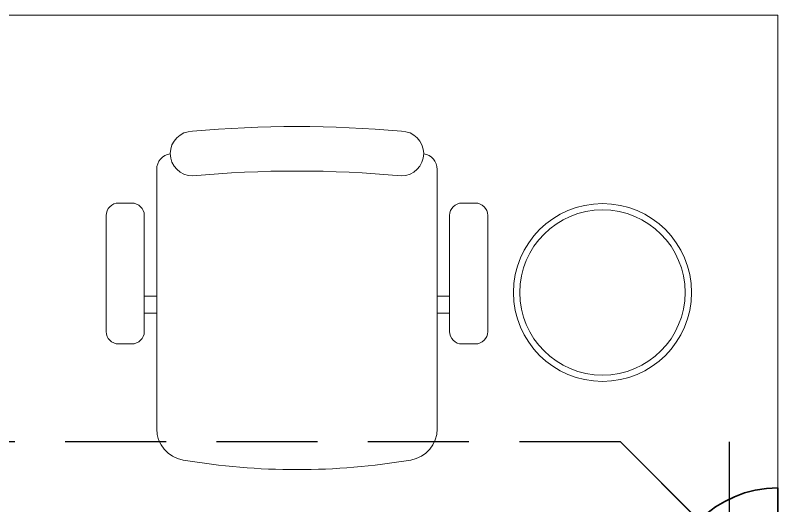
# Model space of a CAD drawing. Header units: inches. Extents: x -12418 to 57169, y -29325 to 19878.
# Drawn here: x 34750 to 35950, y -11089 to -10317 of the extents above; entities that cross this region are included whole.
import ezdxf
from ezdxf.enums import TextEntityAlignment as Align

# ---------------------------------------------------------------- set-up
doc = ezdxf.new("R2010")
doc.units = ezdxf.units.IN
doc.header["$LTSCALE"] = 25
doc.header["$MEASUREMENT"] = 0
doc.linetypes.add('DASHDOT', pattern=[25.4, 12.7, -6.35, 0, -6.35])
doc.linetypes.add('HIDDEN', pattern=[9.525, 6.35, -3.175])
doc.layers.get('0').update_dxf_attribs({"color": 8})
doc.layers.get('Defpoints').update_dxf_attribs({"color": 8})
for name, color, linetype, lineweight in [('00-Ground Floor$0$LOADING', 253, 'Continuous', 5), ('00-Ground Floor$0$NEW Wall', 166, 'Continuous', 5), ('00-Ground Floor$0$Walls', 251, 'Continuous', 5), ('E-LITE-CLNG-CNDT', 6, 'DASHDOT', 35), ('E-LITE-EXIT-NUMB', 6, 'Continuous', 25), ('E-POWR-FLOR-CNDT', 6, 'HIDDEN', 25), ('E-POWR-WALL @ 100', 4, 'Continuous', 35)]:
    doc.layers.add(name, color=color, linetype=linetype, lineweight=lineweight)
doc.styles.add('DC_Simplex', font='SIMPLEX.shx', dxfattribs={"width": 0.7})

# ---------------------------------------------------------------- blocks, each defined once
blk = doc.blocks.new('00-Ground Floor$0$WM00001-P')
at = {"layer": '00-Ground Floor$0$LOADING'}
for radius in [0.14, 0.13]:
    blk.add_circle((0, 0), radius, dxfattribs=at)
blk = doc.blocks.new('*X127')
at = {"color": 0}
for p, q in [((5, 3), (5, 3)), ((5, 3), (5, 3)), ((5, 3), (5, 3)), ((5, 3), (5, 3)), ((5, 3), (5, 3)), ((5, 3), (5, 3)), ((5, 3), (5, 3)), ((5, 3), (5, 3)), ((5, 3), (5, 3)), ((5, 3), (5, 3)), ((5, 3), (5, 3)), ((5, 3), (5, 3)), ((5, 3), (5, 3)), ((5, 3), (5, 3)), ((5, 3), (5, 3)), ((5, 3), (5, 3)), ((5, 3), (5, 3)), ((5, 3), (5, 3)), ((5, 3), (5, 3)), ((5, 3), (5, 3)), ((5, 3), (5, 3)), ((5, 3), (5, 3)), ((5, 3), (5, 3)), ((5, 3), (5, 3)), ((5, 3), (5, 3)), ((5, 3), (5, 3)), ((5, 3), (5, 3)), ((5, 3), (5, 3)), ((5, 3), (5, 3)), ((5, 3), (5, 3)), ((5, 3), (5, 3)), ((5, 3), (5, 3)), ((5, 3), (5, 3)), ((5, 3), (5, 3)), ((5, 3), (5, 3)), ((5, 3), (5, 3)), ((5, 3), (5, 3)), ((5, 3), (5, 3)), ((5, 3), (5, 3)), ((5, 3), (5, 3)), ((5, 3), (5, 3)), ((5, 3), (5, 3)), ((5, 3), (5, 3)), ((5, 3), (5, 3)), ((5, 3), (5, 3)), ((5, 3), (5, 3)), ((5, 3), (5, 3)), ((5, 3), (5, 3)), ((5, 3), (5, 3)), ((5, 3), (5, 3)), ((5, 3), (5, 3)), ((5, 3), (5, 3)), ((5, 3), (5, 3)), ((5, 3), (5, 3)), ((5, 3), (5, 3)), ((5, 3), (5, 3)), ((5, 3), (5, 3)), ((5, 3), (5, 3)), ((5, 3), (5, 3)), ((5, 3), (5, 3)), ((5, 3), (5, 3)), ((5, 3), (5, 3)), ((5, 3), (5, 3)), ((5, 3), (5, 3)), ((5, 3), (5, 3)), ((5, 3), (5, 3)), ((6, 3), (5, 3)), ((5, 3), (5, 3)), ((6, 3), (5, 3)), ((5, 3), (5, 3)), ((6, 3), (5, 3)), ((5, 3), (5, 3)), ((6, 3), (5, 3)), ((5, 3), (5, 3)), ((5, 3), (5, 3)), ((5, 3), (5, 3)), ((5, 3), (5, 3)), ((5, 3), (5, 3)), ((5, 3), (5, 3)), ((5, 3), (5, 3)), ((5, 3), (5, 3)), ((5, 3), (5, 3)), ((5, 3), (5, 3)), ((5, 3), (5, 3)), ((5, 3), (5, 3)), ((5, 3), (5, 3)), ((5, 3), (5, 3)), ((5, 3), (5, 3)), ((5, 3), (5, 3)), ((5, 3), (5, 3)), ((5, 3), (5, 3)), ((5, 3), (5, 3)), ((5, 3), (5, 3)), ((5, 3), (5, 3)), ((5, 3), (5, 3)), ((5, 3), (5, 3)), ((6, 3), (6, 3)), ((6, 3), (6, 3)), ((6, 3), (6, 3)), ((6, 3), (6, 3)), ((6, 3), (6, 3)), ((6, 3), (6, 3)), ((6, 3), (6, 3)), ((6, 3), (6, 3)), ((6, 3), (6, 3)), ((6, 3), (6, 3)), ((6, 3), (6, 3)), ((6, 3), (6, 3)), ((6, 3), (6, 3)), ((6, 3), (6, 3)), ((6, 3), (6, 3)), ((6, 3), (6, 3)), ((6, 3), (6, 3)), ((6, 3), (6, 3)), ((6, 3), (6, 3)), ((6, 3), (6, 3)), ((6, 3), (6, 3)), ((6, 3), (6, 3)), ((6, 3), (6, 3)), ((6, 3), (6, 3)), ((6, 3), (6, 3)), ((6, 3), (6, 3)), ((6, 3), (6, 3)), ((6, 3), (6, 3)), ((6, 3), (6, 3)), ((6, 3), (6, 3)), ((6, 3), (6, 3)), ((6, 3), (6, 3)), ((6, 3), (6, 3)), ((6, 3), (6, 3)), ((6, 3), (6, 3)), ((6, 3), (6, 3)), ((6, 3), (6, 3)), ((6, 3), (6, 3)), ((6, 3), (6, 3)), ((6, 3), (6, 3)), ((6, 3), (6, 3)), ((6, 3), (6, 3)), ((6, 3), (6, 3)), ((6, 3), (6, 3)), ((6, 3), (6, 3)), ((6, 3), (6, 3)), ((6, 3), (6, 3)), ((6, 3), (6, 3)), ((6, 3), (6, 3)), ((6, 3), (6, 3)), ((6, 3), (6, 3)), ((6, 3), (6, 3)), ((6, 3), (6, 3)), ((6, 3), (6, 3)), ((6, 3), (6, 3)), ((6, 3), (6, 3)), ((6, 3), (6, 3)), ((6, 3), (6, 3)), ((6, 3), (6, 3)), ((6, 3), (6, 3)), ((6, 3), (6, 3)), ((6, 3), (6, 3)), ((6, 3), (6, 3)), ((6, 3), (6, 3)), ((6, 3), (6, 3)), ((6, 3), (6, 3)), ((6, 3), (6, 3)), ((6, 3), (6, 3)), ((6, 3), (6, 3)), ((6, 3), (6, 3)), ((6, 3), (6, 3)), ((6, 3), (6, 3)), ((6, 3), (6, 3)), ((6, 3), (6, 3)), ((6, 3), (6, 3)), ((6, 3), (6, 3)), ((6, 3), (6, 3)), ((6, 3), (6, 3)), ((6, 3), (6, 3)), ((6, 3), (6, 3)), ((6, 3), (6, 3)), ((6, 3), (6, 3)), ((6, 3), (6, 3)), ((6, 3), (6, 3)), ((6, 3), (6, 3)), ((6, 3), (6, 3)), ((6, 3), (6, 3)), ((6, 3), (6, 3)), ((6, 3), (6, 3)), ((6, 3), (6, 3)), ((6, 3), (6, 3)), ((6, 3), (6, 3)), ((6, 3), (6, 3)), ((6, 3), (6, 3)), ((6, 3), (6, 3)), ((6, 3), (6, 3)), ((6, 3), (6, 3)), ((6, 3), (6, 3)), ((6, 3), (6, 3)), ((6, 3), (6, 3)), ((6, 3), (6, 3)), ((6, 3), (6, 3)), ((6, 3), (6, 3)), ((6, 3), (6, 3)), ((6, 3), (6, 3)), ((6, 3), (6, 3)), ((6, 3), (6, 3)), ((6, 3), (6, 3)), ((6, 3), (6, 3)), ((6, 3), (6, 3)), ((6, 3), (6, 3)), ((6, 3), (6, 3)), ((6, 3), (6, 3)), ((6, 3), (6, 3)), ((6, 3), (6, 3)), ((6, 3), (6, 3)), ((6, 3), (6, 3)), ((6, 3), (6, 3)), ((6, 3), (6, 3)), ((6, 3), (6, 3)), ((6, 3), (6, 3)), ((6, 3), (6, 3)), ((6, 3), (6, 3)), ((6, 3), (6, 3)), ((6, 3), (6, 3)), ((6, 3), (6, 3)), ((6, 3), (6, 3)), ((6, 3), (6, 3)), ((6, 3), (6, 3)), ((6, 3), (6, 3)), ((6, 3), (6, 3)), ((6, 3), (6, 3)), ((6, 3), (6, 3)), ((6, 3), (6, 3)), ((6, 3), (6, 3)), ((6, 3), (6, 3)), ((6, 3), (6, 3)), ((6, 3), (6, 3)), ((6, 3), (6, 3)), ((6, 3), (6, 3)), ((6, 3), (6, 3)), ((6, 3), (6, 3)), ((6, 3), (6, 3)), ((6, 3), (6, 3)), ((6, 3), (6, 3)), ((6, 3), (6, 3)), ((6, 3), (6, 3)), ((6, 3), (6, 3)), ((6, 3), (6, 3)), ((6, 3), (6, 3)), ((6, 3), (6, 3)), ((6, 3), (6, 3)), ((6, 3), (6, 3)), ((6, 3), (6, 3)), ((6, 3), (6, 3)), ((6, 3), (6, 3)), ((6, 3), (6, 3)), ((6, 3), (6, 3)), ((6, 3), (6, 3)), ((6, 3), (6, 3)), ((6, 3), (6, 3)), ((6, 3), (6, 3)), ((6, 3), (6, 3)), ((6, 3), (6, 3)), ((6, 3), (6, 3)), ((6, 3), (6, 3)), ((6, 3), (6, 3)), ((6, 3), (6, 3)), ((6, 3), (6, 3)), ((6, 3), (6, 3)), ((6, 3), (6, 3)), ((6, 3), (6, 3)), ((6, 3), (6, 3)), ((6, 3), (6, 3)), ((6, 3), (6, 3)), ((6, 3), (6, 3)), ((6, 3), (6, 3)), ((6, 3), (6, 3)), ((6, 3), (6, 3)), ((6, 3), (6, 3)), ((6, 3), (6, 3)), ((6, 3), (6, 3)), ((6, 3), (6, 3)), ((6, 3), (6, 3)), ((6, 3), (6, 3)), ((6, 3), (6, 3)), ((6, 3), (6, 3)), ((6, 3), (6, 3)), ((6, 3), (6, 3)), ((6, 3), (6, 3)), ((6, 3), (6, 3)), ((6, 3), (6, 3)), ((6, 3), (6, 3)), ((6, 3), (6, 3)), ((6, 3), (6, 3)), ((6, 3), (6, 3)), ((6, 3), (6, 3)), ((6, 3), (6, 3)), ((6, 3), (6, 3)), ((6, 3), (6, 3)), ((6, 3), (6, 3)), ((6, 3), (6, 3)), ((6, 3), (6, 3)), ((6, 3), (6, 3)), ((6, 3), (5, 3)), ((6, 3), (5, 3)), ((6, 3), (5, 3)), ((6, 3), (5, 3)), ((6, 3), (5, 3)), ((6, 3), (6, 3)), ((6, 3), (6, 3)), ((6, 3), (6, 3)), ((6, 3), (6, 3)), ((6, 3), (6, 3)), ((6, 3), (6, 3)), ((6, 3), (6, 3)), ((6, 3), (6, 3)), ((6, 3), (6, 3)), ((6, 3), (6, 3)), ((6, 3), (6, 3)), ((6, 3), (6, 3)), ((6, 3), (6, 3)), ((6, 3), (6, 3)), ((6, 3), (6, 3)), ((6, 3), (6, 3)), ((6, 3), (6, 3)), ((6, 3), (6, 3)), ((6, 3), (6, 3)), ((6, 3), (6, 3)), ((6, 3), (6, 3)), ((6, 3), (6, 3)), ((6, 3), (6, 3)), ((6, 3), (6, 3)), ((6, 3), (6, 3)), ((6, 3), (6, 3)), ((6, 3), (6, 3)), ((6, 3), (6, 3)), ((6, 3), (6, 3)), ((6, 3), (6, 3)), ((6, 3), (6, 3)), ((6, 3), (6, 3)), ((6, 3), (6, 3)), ((6, 3), (6, 3)), ((6, 3), (6, 3)), ((6, 3), (6, 3)), ((6, 3), (6, 3)), ((6, 3), (6, 3)), ((6, 3), (6, 3)), ((6, 3), (6, 3)), ((6, 3), (6, 3)), ((6, 3), (6, 3)), ((6, 3), (6, 3)), ((6, 3), (6, 3)), ((6, 3), (6, 3)), ((6, 3), (6, 3)), ((6, 3), (6, 3)), ((6, 3), (6, 3)), ((6, 3), (6, 3)), ((6, 3), (6, 3)), ((6, 3), (6, 3)), ((6, 3), (6, 3)), ((6, 3), (6, 3)), ((6, 3), (6, 3)), ((6, 3), (6, 3)), ((6, 3), (6, 3)), ((6, 3), (6, 3)), ((6, 3), (6, 3)), ((6, 3), (6, 3)), ((6, 3), (6, 3)), ((6, 3), (6, 3)), ((6, 3), (6, 3)), ((6, 3), (6, 3)), ((6, 3), (6, 3)), ((6, 3), (6, 3)), ((6, 3), (6, 3)), ((6, 3), (6, 3)), ((6, 3), (6, 3)), ((6, 3), (6, 3)), ((6, 3), (6, 3)), ((6, 3), (6, 3)), ((6, 3), (6, 3)), ((6, 3), (6, 3)), ((6, 3), (6, 3)), ((6, 3), (6, 3)), ((6, 3), (6, 3)), ((6, 3), (6, 3)), ((6, 3), (6, 3)), ((6, 3), (6, 3)), ((6, 3), (6, 3)), ((6, 3), (6, 3)), ((6, 3), (6, 3)), ((6, 3), (6, 3)), ((6, 3), (6, 3)), ((6, 3), (6, 3)), ((6, 3), (6, 3)), ((6, 3), (6, 3)), ((6, 3), (6, 3)), ((6, 3), (6, 3)), ((6, 3), (6, 3)), ((6, 3), (6, 3)), ((6, 3), (6, 3)), ((6, 3), (6, 3)), ((6, 3), (6, 3)), ((6, 3), (6, 3)), ((6, 3), (6, 3)), ((6, 3), (6, 3)), ((6, 3), (6, 3)), ((6, 3), (6, 3)), ((6, 3), (6, 3)), ((6, 3), (6, 3)), ((6, 3), (6, 3)), ((6, 3), (6, 3)), ((6, 3), (6, 3)), ((6, 3), (6, 3)), ((6, 3), (6, 3)), ((6, 3), (6, 3)), ((6, 3), (6, 3)), ((6, 3), (6, 3)), ((6, 3), (6, 3)), ((6, 3), (6, 3)), ((6, 3), (6, 3)), ((6, 3), (6, 3)), ((6, 3), (6, 3)), ((6, 3), (6, 3)), ((6, 3), (6, 3)), ((6, 3), (6, 3)), ((6, 3), (6, 3)), ((6, 3), (6, 3)), ((6, 3), (6, 3)), ((6, 3), (6, 3)), ((6, 3), (6, 3)), ((6, 3), (6, 3)), ((6, 3), (6, 3)), ((6, 3), (6, 3)), ((6, 3), (6, 3)), ((6, 3), (6, 3)), ((6, 3), (6, 3)), ((6, 3), (6, 3)), ((6, 3), (6, 3)), ((6, 3), (6, 3)), ((6, 3), (6, 3)), ((6, 3), (6, 3)), ((6, 3), (6, 3)), ((6, 3), (6, 3)), ((6, 3), (6, 3)), ((6, 3), (6, 3)), ((6, 3), (6, 3)), ((6, 3), (6, 3)), ((6, 3), (6, 3)), ((6, 3), (6, 3)), ((6, 3), (6, 3)), ((6, 3), (6, 3)), ((6, 3), (6, 3)), ((6, 3), (6, 3)), ((6, 3), (6, 3)), ((6, 3), (6, 3)), ((6, 3), (6, 3)), ((6, 3), (6, 3)), ((6, 3), (6, 3)), ((6, 3), (6, 3)), ((6, 3), (6, 3)), ((6, 3), (6, 3)), ((6, 3), (6, 3)), ((6, 3), (6, 3)), ((6, 3), (6, 3)), ((6, 3), (6, 3)), ((6, 3), (6, 3)), ((6, 3), (6, 3)), ((6, 3), (6, 3)), ((6, 3), (6, 3)), ((6, 3), (6, 3)), ((6, 3), (6, 3)), ((6, 3), (6, 3)), ((6, 3), (6, 3)), ((6, 3), (6, 3)), ((6, 3), (6, 3)), ((6, 3), (6, 3)), ((6, 3), (6, 3)), ((6, 3), (6, 3)), ((6, 3), (6, 3)), ((6, 3), (6, 3)), ((6, 3), (6, 3)), ((6, 3), (6, 3)), ((6, 3), (6, 3)), ((6, 3), (6, 3)), ((6, 3), (6, 3)), ((6, 3), (6, 3)), ((6, 3), (6, 3)), ((6, 3), (6, 3)), ((6, 3), (6, 3)), ((6, 3), (6, 3)), ((6, 3), (6, 3)), ((6, 3), (6, 3)), ((6, 3), (6, 3)), ((6, 3), (6, 3)), ((6, 3), (6, 3)), ((6, 3), (6, 3)), ((6, 3), (6, 3)), ((6, 3), (6, 3)), ((6, 3), (6, 3)), ((6, 3), (6, 3)), ((6, 3), (6, 3)), ((6, 3), (6, 3)), ((6, 3), (6, 3)), ((6, 3), (6, 3)), ((6, 3), (6, 3)), ((6, 3), (6, 3)), ((6, 3), (6, 3)), ((6, 3), (6, 3)), ((6, 3), (6, 3)), ((6, 3), (6, 3)), ((6, 3), (6, 3)), ((6, 3), (6, 3)), ((6, 3), (6, 3)), ((6, 3), (6, 3)), ((6, 3), (6, 3)), ((6, 3), (6, 3)), ((6, 3), (6, 3)), ((6, 3), (6, 3)), ((6, 3), (6, 3)), ((6, 3), (6, 3)), ((6, 3), (6, 3)), ((6, 3), (6, 3)), ((6, 3), (6, 3)), ((6, 3), (6, 3)), ((6, 3), (6, 3)), ((6, 3), (6, 3)), ((6, 3), (6, 3)), ((6, 3), (6, 3)), ((6, 3), (6, 3)), ((6, 3), (6, 3)), ((6, 3), (6, 3)), ((6, 3), (6, 3)), ((6, 3), (6, 3)), ((6, 3), (6, 3)), ((6, 3), (6, 3)), ((6, 3), (6, 3)), ((6, 3), (6, 3)), ((6, 3), (6, 3)), ((6, 3), (6, 3)), ((6, 3), (6, 3)), ((6, 3), (6, 3)), ((6, 3), (6, 3)), ((6, 3), (6, 3)), ((6, 3), (6, 3)), ((6, 3), (6, 3)), ((6, 3), (6, 3)), ((6, 3), (6, 3)), ((6, 3), (6, 3)), ((6, 3), (6, 3)), ((6, 3), (6, 3)), ((6, 3), (6, 3)), ((6, 3), (6, 3)), ((6, 3), (6, 3)), ((6, 3), (6, 3)), ((6, 3), (6, 3)), ((6, 3), (6, 3)), ((6, 3), (6, 3)), ((6, 3), (6, 3)), ((6, 3), (6, 3)), ((6, 3), (6, 3)), ((6, 3), (6, 3)), ((6, 3), (6, 3)), ((6, 3), (6, 3)), ((6, 3), (6, 3)), ((6, 3), (6, 3)), ((6, 3), (6, 3)), ((6, 3), (6, 3)), ((6, 3), (6, 3)), ((6, 3), (6, 3)), ((6, 3), (6, 3)), ((6, 3), (6, 3)), ((6, 3), (6, 3)), ((6, 3), (6, 3)), ((6, 3), (6, 3)), ((6, 3), (6, 3)), ((6, 3), (6, 3)), ((6, 3), (6, 3)), ((6, 3), (6, 3)), ((6, 3), (6, 3)), ((6, 3), (6, 3)), ((6, 3), (6, 3)), ((6, 3), (6, 3)), ((6, 3), (6, 3)), ((6, 3), (6, 3)), ((6, 3), (6, 3)), ((6, 3), (6, 3)), ((6, 3), (6, 3)), ((6, 3), (6, 3)), ((6, 3), (6, 3)), ((6, 3), (6, 3)), ((6, 3), (6, 3)), ((6, 3), (6, 3)), ((6, 3), (6, 3)), ((6, 3), (6, 3)), ((6, 3), (6, 3)), ((6, 3), (6, 3)), ((6, 3), (6, 3)), ((6, 3), (6, 3)), ((6, 3), (6, 3)), ((6, 3), (6, 3)), ((6, 3), (6, 3)), ((6, 3), (6, 3)), ((6, 3), (6, 3)), ((6, 3), (6, 3)), ((6, 3), (6, 3)), ((6, 3), (6, 3)), ((6, 3), (6, 3)), ((6, 3), (6, 3)), ((6, 3), (6, 3)), ((6, 3), (6, 3)), ((6, 3), (6, 3)), ((6, 3), (6, 3)), ((6, 3), (6, 3)), ((6, 3), (6, 3)), ((6, 3), (6, 3)), ((6, 3), (6, 3)), ((6, 3), (6, 3)), ((6, 3), (6, 3)), ((6, 3), (6, 3)), ((6, 3), (6, 3)), ((6, 3), (6, 3)), ((6, 3), (6, 3)), ((6, 3), (6, 3)), ((6, 3), (6, 3)), ((6, 3), (6, 3))]:
    blk.add_line(p, q, dxfattribs=at)
blk = doc.blocks.new('*X128')
at = {"color": 0}
for p, q in [((13, 1), (13, 1)), ((13, 1), (13, 1)), ((13, 1), (13, 1)), ((13, 1), (13, 1)), ((13, 1), (13, 1)), ((13, 1), (13, 1)), ((13, 1), (13, 1)), ((13, 1), (13, 1)), ((13, 1), (13, 1)), ((13, 1), (13, 1)), ((13, 1), (13, 1)), ((13, 1), (13, 1)), ((13, 1), (13, 1)), ((13, 1), (13, 1)), ((13, 1), (13, 1)), ((13, 1), (14, 1)), ((13, 1), (14, 1)), ((13, 1), (14, 1)), ((13, 1), (13, 1)), ((13, 1), (13, 1)), ((13, 1), (13, 1)), ((13, 1), (13, 1)), ((13, 1), (13, 1)), ((13, 1), (13, 1)), ((13, 1), (13, 1)), ((13, 1), (13, 1)), ((13, 1), (13, 1)), ((13, 1), (13, 1)), ((13, 1), (13, 1)), ((13, 1), (13, 1)), ((13, 1), (13, 1)), ((13, 1), (13, 1)), ((13, 1), (13, 1)), ((13, 1), (13, 1)), ((13, 1), (13, 1)), ((13, 1), (13, 1)), ((13, 1), (13, 1)), ((13, 1), (13, 1)), ((13, 1), (13, 1)), ((13, 1), (13, 1)), ((13, 1), (13, 1)), ((13, 1), (13, 1)), ((13, 1), (13, 1)), ((13, 1), (13, 1)), ((13, 1), (13, 1)), ((13, 1), (13, 1)), ((13, 1), (13, 1)), ((13, 1), (13, 1)), ((13, 1), (13, 1)), ((13, 1), (13, 1)), ((13, 1), (13, 1)), ((13, 1), (13, 1)), ((13, 1), (13, 1)), ((13, 1), (13, 1)), ((13, 1), (13, 1)), ((13, 1), (13, 1)), ((13, 1), (13, 1)), ((13, 1), (13, 1)), ((13, 1), (13, 1)), ((13, 1), (13, 1)), ((13, 1), (13, 1)), ((13, 1), (13, 1)), ((13, 1), (13, 1)), ((13, 1), (13, 1)), ((13, 1), (13, 1)), ((13, 1), (13, 1)), ((13, 1), (13, 1)), ((13, 1), (13, 1)), ((13, 1), (13, 1)), ((13, 1), (13, 1)), ((13, 1), (13, 1)), ((13, 1), (13, 1)), ((13, 1), (13, 1)), ((13, 1), (13, 1)), ((13, 1), (13, 1)), ((13, 1), (13, 1)), ((13, 1), (13, 1)), ((13, 1), (13, 1)), ((13, 1), (13, 1)), ((13, 1), (13, 1)), ((13, 1), (13, 1)), ((13, 1), (13, 1)), ((13, 1), (13, 1)), ((13, 1), (13, 1)), ((13, 1), (13, 1)), ((13, 1), (13, 1)), ((13, 1), (13, 1)), ((13, 1), (13, 1)), ((13, 1), (13, 1)), ((13, 1), (13, 1)), ((13, 1), (13, 1)), ((13, 1), (13, 1)), ((13, 1), (13, 1)), ((13, 1), (13, 1)), ((13, 1), (13, 1)), ((13, 1), (13, 1)), ((13, 1), (13, 1)), ((13, 1), (13, 1)), ((13, 1), (13, 1)), ((13, 1), (13, 1)), ((13, 1), (13, 1)), ((13, 1), (13, 1)), ((13, 1), (13, 1)), ((13, 1), (13, 1)), ((13, 1), (13, 1)), ((13, 1), (13, 1)), ((13, 1), (13, 1)), ((13, 1), (13, 1)), ((13, 1), (13, 1)), ((13, 1), (13, 1)), ((13, 1), (13, 1)), ((13, 1), (13, 1)), ((13, 1), (13, 1)), ((13, 1), (13, 1)), ((13, 1), (13, 1)), ((13, 1), (13, 1)), ((13, 1), (13, 1)), ((13, 1), (13, 1)), ((13, 1), (13, 1)), ((13, 1), (13, 1)), ((13, 1), (13, 1)), ((13, 1), (13, 1)), ((13, 1), (13, 1)), ((13, 1), (14, 1)), ((13, 0), (13, 0)), ((13, 0), (13, 0)), ((13, 0), (13, 0)), ((13, 0), (13, 0)), ((13, 0), (13, 0)), ((13, 0), (13, 0)), ((13, 0), (13, 0)), ((13, 0), (13, 0)), ((13, 0), (13, 0)), ((13, 0), (13, 0)), ((13, 0), (13, 0)), ((13, 0), (13, 0)), ((13, 0), (13, 0)), ((13, 0), (13, 0)), ((13, 0), (13, 0)), ((13, 0), (13, 0)), ((13, 0), (13, 0)), ((13, 0), (13, 0)), ((13, 0), (13, 0)), ((13, 0), (13, 0)), ((13, 0), (13, 0)), ((13, 0), (13, 0)), ((13, 0), (13, 0)), ((13, 0), (13, 0)), ((13, 0), (13, 0)), ((13, 0), (13, 0)), ((13, 0), (13, 0)), ((13, 0), (13, 0)), ((13, 0), (13, 0)), ((13, 0), (13, 0)), ((13, 0), (13, 0)), ((13, 0), (13, 0)), ((13, 0), (13, 0)), ((13, 0), (13, 0)), ((13, 0), (13, 0)), ((13, 0), (13, 0)), ((13, 0), (13, 0)), ((13, 0), (13, 0)), ((13, 0), (13, 0)), ((13, 0), (13, 0)), ((13, 0), (13, 0)), ((13, 0), (13, 0)), ((13, 0), (13, 0)), ((13, 0), (13, 0)), ((13, 0), (13, 0)), ((13, 0), (13, 0)), ((13, 0), (13, 0)), ((13, 0), (13, 0)), ((13, 0), (14, 0)), ((13, 0), (14, 0)), ((13, 0), (13, 0)), ((13, 0), (14, 0)), ((14, 1), (14, 1)), ((14, 1), (14, 1)), ((14, 1), (14, 1)), ((14, 1), (14, 1)), ((14, 1), (14, 1)), ((14, 1), (14, 1)), ((14, 1), (14, 1)), ((14, 1), (14, 1)), ((14, 1), (14, 1)), ((14, 1), (14, 1)), ((14, 1), (14, 1)), ((14, 1), (14, 1)), ((14, 1), (14, 1)), ((14, 1), (14, 1)), ((14, 1), (14, 1)), ((14, 1), (14, 1)), ((14, 1), (14, 1)), ((14, 1), (14, 1)), ((14, 1), (14, 1)), ((14, 1), (14, 1)), ((14, 1), (14, 1)), ((14, 1), (14, 1)), ((14, 1), (14, 1)), ((14, 1), (14, 1)), ((14, 1), (14, 1)), ((14, 1), (14, 1)), ((14, 1), (14, 1)), ((14, 1), (14, 1)), ((14, 1), (14, 1)), ((14, 1), (14, 1)), ((14, 1), (14, 1)), ((14, 1), (14, 1)), ((14, 1), (14, 1)), ((14, 1), (14, 1)), ((14, 1), (14, 1)), ((14, 1), (14, 1)), ((14, 1), (14, 1)), ((14, 1), (14, 1)), ((14, 1), (14, 1)), ((14, 1), (14, 1)), ((14, 1), (14, 1)), ((14, 1), (14, 1)), ((14, 1), (14, 1)), ((14, 1), (14, 1)), ((14, 1), (14, 1)), ((14, 1), (14, 1)), ((14, 1), (14, 1)), ((14, 1), (14, 1)), ((14, 1), (14, 1)), ((14, 1), (14, 1)), ((14, 1), (14, 1)), ((14, 1), (14, 1)), ((14, 1), (14, 1)), ((14, 1), (14, 1)), ((14, 1), (14, 1)), ((14, 1), (14, 1)), ((14, 1), (14, 1)), ((14, 1), (14, 1)), ((14, 1), (14, 1)), ((14, 1), (14, 1)), ((14, 1), (14, 1)), ((14, 1), (14, 1)), ((14, 1), (14, 1)), ((14, 1), (14, 1)), ((14, 1), (14, 1)), ((14, 1), (14, 1)), ((14, 1), (14, 1)), ((14, 1), (14, 1)), ((14, 1), (14, 1)), ((14, 1), (14, 1)), ((14, 1), (14, 1)), ((14, 1), (14, 1)), ((14, 1), (14, 1)), ((14, 1), (14, 1)), ((14, 1), (14, 1)), ((14, 1), (14, 1)), ((14, 1), (14, 1)), ((14, 1), (14, 1)), ((14, 1), (14, 1)), ((14, 1), (14, 1)), ((14, 1), (14, 1)), ((14, 1), (14, 1)), ((14, 1), (14, 1)), ((14, 1), (14, 1)), ((14, 1), (14, 1)), ((14, 1), (14, 1)), ((14, 1), (14, 1)), ((14, 1), (14, 1)), ((14, 1), (14, 1)), ((14, 1), (14, 1)), ((14, 1), (14, 1)), ((14, 1), (14, 1)), ((14, 1), (14, 1)), ((14, 1), (14, 1)), ((14, 0), (14, 0)), ((14, 0), (14, 0)), ((14, 0), (14, 0)), ((14, 0), (14, 0)), ((14, 0), (14, 0)), ((14, 0), (14, 0)), ((14, 0), (14, 0)), ((14, 0), (14, 0)), ((14, 0), (14, 0)), ((14, 0), (14, 0)), ((14, 0), (14, 0)), ((14, 0), (14, 0)), ((14, 0), (14, 0)), ((14, 0), (14, 0)), ((14, 0), (14, 0)), ((14, 0), (14, 0)), ((14, 0), (14, 0)), ((14, 0), (14, 0)), ((14, 0), (14, 0)), ((14, 0), (14, 0)), ((14, 0), (14, 0)), ((14, 0), (14, 0)), ((14, 0), (14, 0)), ((14, 0), (14, 0)), ((14, 0), (14, 0)), ((14, 0), (14, 0)), ((14, 0), (14, 0)), ((14, 0), (14, 0)), ((14, 0), (14, 0)), ((14, 0), (14, 0)), ((14, 0), (14, 0)), ((14, 0), (14, 0)), ((14, 0), (14, 0)), ((14, 0), (14, 0)), ((14, 0), (14, 0)), ((14, 0), (14, 0)), ((14, 0), (14, 0)), ((14, 0), (14, 0)), ((14, 0), (14, 0)), ((14, 0), (14, 0)), ((14, 0), (14, 0)), ((14, 0), (14, 0)), ((14, 0), (14, 0)), ((14, 0), (14, 0)), ((14, 0), (14, 0)), ((14, 0), (14, 0)), ((14, 0), (14, 0)), ((14, 0), (14, 0)), ((13, 0), (13, 0)), ((13, 0), (14, 0)), ((13, 0), (13, 0)), ((13, 0), (14, 0)), ((13, 0), (13, 0)), ((13, 0), (14, 0)), ((13, 0), (13, 0)), ((13, 0), (13, 0)), ((13, 0), (13, 0)), ((13, 0), (13, 0)), ((13, 0), (14, 0)), ((13, 0), (13, 0)), ((13, 0), (14, 0)), ((13, 0), (13, 0)), ((13, 0), (14, 0)), ((13, 0), (13, 0)), ((13, 0), (14, 0)), ((13, 0), (13, 0)), ((13, 0), (14, 0)), ((13, 0), (13, 0)), ((13, 0), (14, 0)), ((13, 0), (13, 0)), ((13, 0), (14, 0)), ((13, 0), (13, 0)), ((13, 0), (13, 0)), ((13, 0), (13, 0)), ((13, 0), (14, 0)), ((13, 0), (13, 0)), ((13, 0), (14, 0)), ((13, 0), (13, 0)), ((13, 0), (14, 0)), ((13, 0), (13, 0)), ((13, 0), (14, 0)), ((13, 0), (13, 0)), ((13, 0), (13, 0)), ((13, 0), (13, 0)), ((13, 0), (13, 0)), ((13, 0), (13, 0)), ((13, 0), (13, 0)), ((13, 0), (13, 0)), ((13, 0), (13, 0)), ((13, 0), (13, 0)), ((13, 0), (13, 0)), ((13, 0), (13, 0)), ((13, 0), (13, 0)), ((13, 0), (13, 0)), ((13, 0), (13, 0)), ((13, 0), (13, 0)), ((13, 0), (13, 0)), ((13, 0), (13, 0)), ((13, 0), (13, 0)), ((13, 0), (13, 0)), ((13, 0), (13, 0)), ((13, 0), (13, 0)), ((13, 0), (13, 0)), ((13, 0), (13, 0)), ((13, 0), (13, 0)), ((13, 0), (13, 0)), ((13, 0), (13, 0)), ((13, 0), (13, 0)), ((13, 0), (13, 0)), ((13, 0), (13, 0)), ((13, 0), (13, 0)), ((13, 0), (13, 0)), ((13, -1), (13, -1)), ((13, -1), (13, -1)), ((13, -1), (13, -1)), ((13, -1), (13, -1)), ((13, -1), (13, -1)), ((13, -1), (14, -1)), ((13, -1), (13, -1)), ((14, 0), (14, 0)), ((14, 0), (14, 0)), ((14, 0), (14, 0)), ((14, 0), (14, 0)), ((14, 0), (14, 0)), ((14, 0), (14, 0)), ((14, 0), (14, 0)), ((14, 0), (14, 0)), ((14, 0), (14, 0)), ((14, 0), (14, 0)), ((14, 0), (14, 0)), ((14, 0), (14, 0)), ((14, 0), (14, 0)), ((14, 0), (14, 0)), ((14, 0), (14, 0)), ((13, 0), (14, 0)), ((14, 0), (14, 0)), ((14, 0), (14, 0)), ((14, 0), (14, 0)), ((14, 0), (14, 0)), ((14, 0), (14, 0)), ((14, 0), (14, 0)), ((14, 0), (14, 0)), ((14, 0), (14, 0)), ((14, 0), (14, 0)), ((14, 0), (14, 0)), ((14, 0), (14, 0)), ((14, 0), (14, 0)), ((14, 0), (14, 0)), ((14, 0), (14, 0)), ((14, 0), (14, 0)), ((14, 0), (14, 0)), ((14, 0), (14, 0)), ((14, 0), (14, 0)), ((14, 0), (14, 0)), ((14, 0), (14, 0)), ((14, 0), (14, 0)), ((14, 0), (14, 0)), ((14, 0), (14, 0)), ((14, 0), (14, 0)), ((14, 0), (14, 0)), ((14, 0), (14, 0)), ((14, 0), (14, 0)), ((14, 0), (14, 0)), ((14, 0), (14, 0)), ((14, 0), (14, 0)), ((14, 0), (14, 0)), ((14, 0), (14, 0)), ((14, 0), (14, 0)), ((14, 0), (14, 0)), ((14, -1), (14, -1)), ((14, -1), (14, -1)), ((14, -1), (14, -1)), ((14, -1), (14, -1)), ((14, -1), (14, -1))]:
    blk.add_line(p, q, dxfattribs=at)
blk = doc.blocks.new('00-Ground Floor$0$GF21018-P')
at = {"color": 0}
for p, q in [((-0.2207, 0.4756), (-0.2207, 0.0675)), ((0.2205, 0.4756), (0.2205, 0.0675)), ((-0.2806, 0.3422), (-0.2598, 0.3422)), ((0.2596, 0.3422), (0.2804, 0.3422)), ((-0.3002, 0.3226), (-0.3002, 0.14)), ((-0.2402, 0.3226), (-0.2402, 0.14)), ((0.24, 0.3226), (0.24, 0.14)), ((0.3, 0.3226), (0.3, 0.14)), ((-0.2402, 0.2937), (-0.2207, 0.2937)), ((0.2205, 0.2937), (0.24, 0.2937)), ((-0.2402, 0.2671), (-0.2207, 0.2671)), ((0.2205, 0.2671), (0.24, 0.2671)), ((-0.2806, 0.1204), (-0.2598, 0.1204)), ((0.2596, 0.1204), (0.2804, 0.1204))]:
    blk.add_line(p, q, dxfattribs=at)
for points in [[(0.24, 0.2937), (0.24, 0.2937), (0.24, 0.2937), (0.24, 0.2937), (0.24, 0.2937), (0.24, 0.2937), (0.24, 0.2937), (0.24, 0.2937), (0.24, 0.2937), (0.24, 0.2937), (0.24, 0.2937), (0.24, 0.2937), (0.24, 0.2937), (0.24, 0.2937), (0.24, 0.2937), (0.24, 0.2937), (0.24, 0.2937), (0.24, 0.2937), (0.24, 0.2937), (0.24, 0.2937), (0.24, 0.2937), (0.24, 0.2937), (0.24, 0.2937), (0.24, 0.2937), (0.24, 0.2937), (0.24, 0.2937), (0.24, 0.2937), (0.24, 0.2937), (0.24, 0.2937), (0.24, 0.2937), (0.24, 0.2937), (0.24, 0.2937), (0.24, 0.2937), (0.24, 0.2937), (0.24, 0.2937), (0.24, 0.2937), (0.24, 0.2937), (0.24, 0.2937), (0.24, 0.2937), (0.24, 0.2937), (0.24, 0.2937), (0.24, 0.2937), (0.24, 0.2937), (0.24, 0.2937), (0.24, 0.2937), (0.24, 0.2937), (0.24, 0.2937), (0.24, 0.2937), (0.24, 0.2937), (0.24, 0.2937), (0.24, 0.2937), (0.24, 0.2937), (0.24, 0.2937), (0.24, 0.2937), (0.24, 0.2937), (0.24, 0.2937), (0.24, 0.2937), (0.24, 0.2937), (0.24, 0.2937), (0.24, 0.2937), (0.24, 0.2937), (0.24, 0.2937), (0.24, 0.2937), (0.24, 0.2937), (0.24, 0.2937), (0.24, 0.2937), (0.24, 0.2937), (0.24, 0.2937), (0.24, 0.2937), (0.24, 0.2937), (0.24, 0.2937), (0.24, 0.2937), (0.24, 0.2937), (0.24, 0.2937), (0.24, 0.2937), (0.24, 0.2937), (0.24, 0.2937), (0.24, 0.2937), (0.24, 0.2937), (0.24, 0.2937), (0.24, 0.2937), (0.24, 0.2937), (0.24, 0.2937), (0.24, 0.2937), (0.24, 0.2937), (0.24, 0.2937), (0.24, 0.2937), (0.24, 0.2937), (0.24, 0.2937), (0.24, 0.2937), (0.24, 0.2937), (0.24, 0.2937), (0.24, 0.2937), (0.24, 0.2937), (0.24, 0.2937), (0.24, 0.2937), (0.24, 0.2937), (0.24, 0.2937), (0.24, 0.2937), (0.24, 0.2937), (0.24, 0.2937), (0.24, 0.2937), (0.24, 0.2937), (0.24, 0.2937), (0.24, 0.2937), (0.24, 0.2937), (0.24, 0.2937), (0.24, 0.2937), (0.24, 0.2937), (0.24, 0.2937), (0.24, 0.2937), (0.24, 0.2937), (0.24, 0.2937), (0.24, 0.2937), (0.24, 0.2937), (0.24, 0.2937), (0.24, 0.2937), (0.24, 0.2937), (0.24, 0.2937), (0.24, 0.2937), (0.24, 0.2937), (0.24, 0.2937), (0.24, 0.2937), (0.24, 0.2937), (0.24, 0.2937), (0.24, 0.2937), (0.24, 0.2937), (0.24, 0.2937), (0.24, 0.2937), (0.24, 0.2937), (0.24, 0.2937), (0.24, 0.2937), (0.24, 0.2937), (0.24, 0.2937), (0.24, 0.2937), (0.24, 0.2937), (0.24, 0.2937), (0.24, 0.2937), (0.24, 0.2937), (0.24, 0.2937), (0.24, 0.2937), (0.24, 0.2937), (0.24, 0.2937), (0.24, 0.2937), (0.24, 0.2937), (0.24, 0.2937), (0.24, 0.2937), (0.24, 0.2937), (0.24, 0.2937), (0.24, 0.2937), (0.24, 0.2937), (0.24, 0.2937), (0.24, 0.2937), (0.24, 0.2937), (0.24, 0.2937), (0.24, 0.2937), (0.24, 0.2937), (0.24, 0.2937), (0.24, 0.2937), (0.24, 0.2937), (0.24, 0.2937), (0.24, 0.2937), (0.24, 0.2937), (0.24, 0.2937), (0.24, 0.2937), (0.24, 0.2937), (0.24, 0.2937), (0.24, 0.2937), (0.24, 0.2937), (0.24, 0.2937), (0.24, 0.2937), (0.24, 0.2937), (0.24, 0.2937), (0.24, 0.2937), (0.24, 0.2937), (0.24, 0.2937), (0.24, 0.2937), (0.24, 0.2937), (0.24, 0.2937), (0.24, 0.2937), (0.24, 0.2937), (0.24, 0.2937), (0.24, 0.2937), (0.24, 0.2937), (0.24, 0.2937), (0.24, 0.2937), (0.24, 0.2937), (0.24, 0.2937), (0.24, 0.2937), (0.24, 0.2937), (0.24, 0.2937), (0.24, 0.2937), (0.24, 0.2937), (0.24, 0.2937), (0.24, 0.2937), (0.24, 0.2937), (0.24, 0.2937), (0.24, 0.2937), (0.24, 0.2937), (0.24, 0.2937), (0.24, 0.2937), (0.24, 0.2937), (0.24, 0.2937), (0.24, 0.2937), (0.24, 0.2937), (0.24, 0.2937), (0.24, 0.2937), (0.24, 0.2937), (0.24, 0.2937), (0.24, 0.2937), (0.24, 0.2937), (0.24, 0.2937), (0.24, 0.2937), (0.24, 0.2937), (0.24, 0.2937), (0.24, 0.2937), (0.24, 0.2937), (0.24, 0.2937), (0.24, 0.2937), (0.24, 0.2937), (0.24, 0.2937), (0.24, 0.2937), (0.24, 0.2937), (0.24, 0.2937), (0.24, 0.2937), (0.24, 0.2937), (0.24, 0.2937), (0.24, 0.2937), (0.24, 0.2937), (0.24, 0.2937), (0.24, 0.2937), (0.24, 0.2937), (0.24, 0.2937), (0.24, 0.2937), (0.24, 0.2937), (0.24, 0.2937), (0.24, 0.2937), (0.24, 0.2937), (0.24, 0.2937), (0.24, 0.2937), (0.24, 0.2937), (0.24, 0.2937), (0.24, 0.2937), (0.24, 0.2937), (0.24, 0.2937), (0.24, 0.2937), (0.24, 0.2937), (0.24, 0.2937), (0.24, 0.2937), (0.24, 0.2937), (0.24, 0.2937), (0.24, 0.2937), (0.24, 0.2937), (0.24, 0.2937), (0.24, 0.2937), (0.24, 0.2937), (0.24, 0.2937), (0.24, 0.2937), (0.24, 0.2937), (0.24, 0.2937), (0.24, 0.2937), (0.24, 0.2937), (0.24, 0.2937), (0.24, 0.2937), (0.24, 0.2937), (0.24, 0.2937), (0.24, 0.2937), (0.24, 0.2937), (0.24, 0.2937), (0.24, 0.2937), (0.24, 0.2937), (0.24, 0.2937), (0.24, 0.2937), (0.24, 0.2937), (0.24, 0.2937), (0.24, 0.2937), (0.24, 0.2937)], [(0.24, 0.2937), (0.24, 0.2937), (0.24, 0.2937), (0.24, 0.2937), (0.24, 0.2937), (0.24, 0.2937), (0.24, 0.2937), (0.24, 0.2937), (0.24, 0.2937), (0.24, 0.2937), (0.24, 0.2937), (0.24, 0.2937), (0.24, 0.2937), (0.24, 0.2937), (0.24, 0.2937), (0.24, 0.2937), (0.24, 0.2937), (0.24, 0.2937), (0.24, 0.2937), (0.24, 0.2937), (0.24, 0.2937), (0.24, 0.2937), (0.24, 0.2937), (0.24, 0.2937), (0.24, 0.2937), (0.24, 0.2937), (0.24, 0.2937), (0.24, 0.2937), (0.24, 0.2937), (0.24, 0.2937), (0.24, 0.2937), (0.24, 0.2937), (0.24, 0.2937), (0.24, 0.2937), (0.24, 0.2937), (0.24, 0.2937), (0.24, 0.2937), (0.24, 0.2937), (0.24, 0.2937), (0.24, 0.2937), (0.24, 0.2937), (0.24, 0.2937), (0.24, 0.2937), (0.24, 0.2937), (0.24, 0.2937), (0.24, 0.2937), (0.24, 0.2937), (0.24, 0.2937), (0.24, 0.2937), (0.24, 0.2937), (0.24, 0.2937), (0.24, 0.2937), (0.24, 0.2937), (0.24, 0.2937), (0.24, 0.2937), (0.24, 0.2937), (0.24, 0.2937), (0.24, 0.2937), (0.24, 0.2937), (0.24, 0.2937), (0.24, 0.2937), (0.24, 0.2937), (0.24, 0.2937), (0.24, 0.2937), (0.24, 0.2937), (0.24, 0.2937), (0.24, 0.2937), (0.24, 0.2937), (0.24, 0.2937), (0.24, 0.2937), (0.24, 0.2937), (0.24, 0.2937), (0.24, 0.2937), (0.24, 0.2937), (0.24, 0.2937), (0.24, 0.2937), (0.24, 0.2937), (0.24, 0.2937), (0.24, 0.2937), (0.24, 0.2937), (0.24, 0.2937), (0.24, 0.2937), (0.24, 0.2937), (0.24, 0.2937), (0.24, 0.2937), (0.24, 0.2937), (0.24, 0.2937), (0.24, 0.2937), (0.24, 0.2937), (0.24, 0.2937), (0.24, 0.2937), (0.24, 0.2937), (0.24, 0.2937), (0.24, 0.2937), (0.24, 0.2937), (0.24, 0.2937), (0.24, 0.2937), (0.24, 0.2937), (0.24, 0.2937), (0.24, 0.2937), (0.24, 0.2937), (0.24, 0.2937), (0.24, 0.2937), (0.24, 0.2937), (0.24, 0.2937), (0.24, 0.2937), (0.24, 0.2937), (0.24, 0.2937), (0.24, 0.2937), (0.24, 0.2937), (0.24, 0.2937), (0.24, 0.2937), (0.24, 0.2937), (0.24, 0.2937), (0.24, 0.2937), (0.24, 0.2937), (0.24, 0.2937), (0.24, 0.2937), (0.24, 0.2937), (0.24, 0.2937), (0.24, 0.2937), (0.24, 0.2937), (0.24, 0.2937), (0.24, 0.2937), (0.24, 0.2937), (0.24, 0.2937), (0.24, 0.2937), (0.24, 0.2937), (0.24, 0.2937), (0.24, 0.2937), (0.24, 0.2937), (0.24, 0.2937), (0.24, 0.2937), (0.24, 0.2937), (0.24, 0.2937), (0.24, 0.2937), (0.24, 0.2937), (0.24, 0.2937), (0.24, 0.2937), (0.24, 0.2937), (0.24, 0.2937), (0.24, 0.2937), (0.24, 0.2937), (0.24, 0.2937), (0.24, 0.2937), (0.24, 0.2937), (0.24, 0.2937), (0.24, 0.2937), (0.24, 0.2937), (0.24, 0.2937), (0.24, 0.2937), (0.24, 0.2937), (0.24, 0.2937), (0.24, 0.2937), (0.24, 0.2937), (0.24, 0.2937), (0.24, 0.2937), (0.24, 0.2937), (0.24, 0.2937), (0.24, 0.2937), (0.24, 0.2937), (0.24, 0.2937), (0.24, 0.2937), (0.24, 0.2937), (0.24, 0.2937), (0.24, 0.2937), (0.24, 0.2937), (0.24, 0.2937), (0.24, 0.2937), (0.24, 0.2937), (0.24, 0.2937), (0.24, 0.2937), (0.24, 0.2937), (0.24, 0.2937), (0.24, 0.2937), (0.24, 0.2937), (0.24, 0.2937), (0.24, 0.2937), (0.24, 0.2937), (0.24, 0.2937), (0.24, 0.2937), (0.24, 0.2937), (0.24, 0.2937), (0.24, 0.2937), (0.24, 0.2937), (0.24, 0.2937), (0.24, 0.2937), (0.24, 0.2937), (0.24, 0.2937), (0.24, 0.2937), (0.24, 0.2937), (0.24, 0.2937), (0.24, 0.2937), (0.24, 0.2937), (0.24, 0.2937), (0.24, 0.2937), (0.24, 0.2937), (0.24, 0.2937), (0.24, 0.2937), (0.24, 0.2937), (0.24, 0.2937), (0.24, 0.2937), (0.24, 0.2937), (0.24, 0.2937), (0.24, 0.2937), (0.24, 0.2937), (0.24, 0.2937), (0.24, 0.2937), (0.24, 0.2937), (0.24, 0.2937), (0.24, 0.2937), (0.24, 0.2937), (0.24, 0.2937), (0.24, 0.2937), (0.24, 0.2937), (0.24, 0.2937), (0.24, 0.2937), (0.24, 0.2937), (0.24, 0.2937)], [(0.24, 0.2937), (0.24, 0.2937), (0.24, 0.2937), (0.24, 0.2937), (0.24, 0.2937), (0.24, 0.2937), (0.24, 0.2937), (0.24, 0.2937), (0.24, 0.2937), (0.24, 0.2937), (0.24, 0.2937), (0.24, 0.2937), (0.24, 0.2937), (0.24, 0.2937), (0.24, 0.2937), (0.24, 0.2937), (0.24, 0.2937), (0.24, 0.2937), (0.24, 0.2937), (0.24, 0.2937), (0.24, 0.2937), (0.24, 0.2937), (0.24, 0.2937), (0.24, 0.2937), (0.24, 0.2937), (0.24, 0.2937), (0.24, 0.2937), (0.24, 0.2937), (0.24, 0.2937), (0.24, 0.2937), (0.24, 0.2937), (0.24, 0.2937), (0.24, 0.2937), (0.24, 0.2937), (0.24, 0.2937), (0.24, 0.2937), (0.24, 0.2937), (0.24, 0.2937), (0.24, 0.2937), (0.24, 0.2937), (0.24, 0.2937), (0.24, 0.2937), (0.24, 0.2937), (0.24, 0.2937), (0.24, 0.2937), (0.24, 0.2937), (0.24, 0.2937), (0.24, 0.2937), (0.24, 0.2937), (0.24, 0.2937), (0.24, 0.2937), (0.24, 0.2937), (0.24, 0.2937), (0.24, 0.2937), (0.24, 0.2937), (0.24, 0.2937), (0.24, 0.2937), (0.24, 0.2937), (0.24, 0.2937), (0.24, 0.2937), (0.24, 0.2937), (0.24, 0.2937), (0.24, 0.2937), (0.24, 0.2937), (0.24, 0.2937), (0.24, 0.2937), (0.24, 0.2937), (0.24, 0.2937), (0.24, 0.2937), (0.24, 0.2937), (0.24, 0.2937), (0.24, 0.2937), (0.24, 0.2937), (0.24, 0.2937), (0.24, 0.2937), (0.24, 0.2937), (0.24, 0.2937), (0.24, 0.2937), (0.24, 0.2937), (0.24, 0.2937), (0.24, 0.2937), (0.24, 0.2937), (0.24, 0.2937), (0.24, 0.2937), (0.24, 0.2937), (0.24, 0.2937), (0.24, 0.2937), (0.24, 0.2937), (0.24, 0.2937), (0.24, 0.2937), (0.24, 0.2937), (0.24, 0.2937), (0.24, 0.2937), (0.24, 0.2937), (0.24, 0.2937), (0.24, 0.2937), (0.24, 0.2937), (0.24, 0.2937), (0.24, 0.2937), (0.24, 0.2937), (0.24, 0.2937), (0.24, 0.2937), (0.24, 0.2937), (0.24, 0.2937), (0.24, 0.2937), (0.24, 0.2937), (0.24, 0.2937), (0.24, 0.2937), (0.24, 0.2937), (0.24, 0.2937), (0.24, 0.2937), (0.24, 0.2937), (0.24, 0.2937), (0.24, 0.2937), (0.24, 0.2937), (0.24, 0.2937), (0.24, 0.2937), (0.24, 0.2937), (0.24, 0.2937), (0.24, 0.2937), (0.24, 0.2937), (0.24, 0.2937), (0.24, 0.2937), (0.24, 0.2937), (0.24, 0.2937), (0.24, 0.2937), (0.24, 0.2937), (0.24, 0.2937), (0.24, 0.2937), (0.24, 0.2937), (0.24, 0.2937), (0.24, 0.2937), (0.24, 0.2937), (0.24, 0.2937), (0.24, 0.2937), (0.24, 0.2937), (0.24, 0.2937), (0.24, 0.2937), (0.24, 0.2937), (0.24, 0.2937), (0.24, 0.2937), (0.24, 0.2937), (0.24, 0.2937), (0.24, 0.2937), (0.24, 0.2937), (0.24, 0.2937), (0.24, 0.2937), (0.24, 0.2937), (0.24, 0.2937), (0.24, 0.2937), (0.24, 0.2937), (0.24, 0.2937), (0.24, 0.2937), (0.24, 0.2937), (0.24, 0.2937), (0.24, 0.2937), (0.24, 0.2937), (0.24, 0.2937), (0.24, 0.2937), (0.24, 0.2937), (0.24, 0.2937), (0.24, 0.2937), (0.24, 0.2937), (0.24, 0.2937), (0.24, 0.2937), (0.24, 0.2937), (0.24, 0.2937), (0.24, 0.2937), (0.24, 0.2937), (0.24, 0.2937), (0.24, 0.2937), (0.24, 0.2937), (0.24, 0.2937), (0.24, 0.2937), (0.24, 0.2937), (0.24, 0.2937), (0.24, 0.2937), (0.24, 0.2937), (0.24, 0.2937), (0.24, 0.2937), (0.24, 0.2937), (0.24, 0.2937), (0.24, 0.2937), (0.24, 0.2937), (0.24, 0.2937), (0.24, 0.2937), (0.24, 0.2937), (0.24, 0.2937), (0.24, 0.2937), (0.24, 0.2937), (0.24, 0.2937), (0.24, 0.2937), (0.24, 0.2937), (0.24, 0.2937), (0.24, 0.2937), (0.24, 0.2937), (0.24, 0.2937), (0.24, 0.2937), (0.24, 0.2937), (0.24, 0.2937), (0.24, 0.2937), (0.24, 0.2937), (0.24, 0.2937), (0.24, 0.2937), (0.24, 0.2937), (0.24, 0.2937), (0.24, 0.2937), (0.24, 0.2937), (0.24, 0.2937), (0.24, 0.2937), (0.24, 0.2937), (0.24, 0.2937), (0.24, 0.2937), (0.24, 0.2937)]]:
    blk.add_lwpolyline(points, close=True, dxfattribs=at)
for centre, radius, start, end in [((-0.0001, -0.5295), 1.0695, 80.3671, 99.6329), ((-0.1707, 0.4756), 0.05, 99.6329, 180), ((0.1705, 0.4756), 0.05, 0, 80.3671), ((-0.2806, 0.3226), 0.0196, 90, 180), ((-0.2598, 0.3226), 0.0196, 360, 90), ((0.2596, 0.3226), 0.0196, 90, 180), ((0.2804, 0.3226), 0.0196, 0, 90), ((-0.2806, 0.14), 0.0196, 180, 270), ((-0.2598, 0.14), 0.0196, 270, 360), ((0.2596, 0.14), 0.0196, 180, 270), ((0.2804, 0.14), 0.0196, 270, 0), ((-0.1643, 0.0425), 0.0351, 90, 270), ((0, 1.8467), 1.7767, 264.6946, 275.3053), ((0.1641, 0.0425), 0.0351, 270, 90), ((-0.1957, 0.0675), 0.025, 180, 261.4721), ((0.1955, 0.0675), 0.025, 278.5279, 360), ((0, 1.8314), 1.8314, 264.8532, 275.147)]:
    blk.add_arc(centre, radius, start, end, dxfattribs=at)
at = {"layer": '00-Ground Floor$0$NEW Wall', "color": 0, "linetype": 'Continuous'}
for points in [[(0.24, 0.2937), (0.24, 0.2937), (0.24, 0.2937), (0.24, 0.2937), (0.24, 0.2937), (0.24, 0.2937), (0.24, 0.2937), (0.24, 0.2937)], [(0.24, 0.2937), (0.24, 0.2937), (0.24, 0.2937), (0.24, 0.2937), (0.24, 0.2937), (0.24, 0.2937), (0.24, 0.2937)], [(0.24, 0.2937), (0.24, 0.2937), (0.24, 0.2937), (0.24, 0.2937), (0.24, 0.2937), (0.24, 0.2937), (0.24, 0.2937), (0.24, 0.2937), (0.24, 0.2937)], [(0.24, 0.2937), (0.24, 0.2937), (0.24, 0.2937), (0.24, 0.2937), (0.24, 0.2937), (0.24, 0.2937), (0.24, 0.2937), (0.24, 0.2937), (0.24, 0.2937), (0.24, 0.2937)], [(0.24, 0.2937), (0.24, 0.2937), (0.24, 0.2937), (0.24, 0.2937), (0.24, 0.2937), (0.24, 0.2937), (0.24, 0.2937), (0.24, 0.2937), (0.24, 0.2937), (0.24, 0.2937), (0.24, 0.2937), (0.24, 0.2937), (0.24, 0.2937), (0.24, 0.2937), (0.24, 0.2937)], [(0.24, 0.2937), (0.24, 0.2937), (0.24, 0.2937), (0.24, 0.2937), (0.24, 0.2937), (0.24, 0.2937), (0.24, 0.2937), (0.24, 0.2937), (0.24, 0.2937), (0.24, 0.2937)], [(0.24, 0.2937), (0.24, 0.2937), (0.24, 0.2937), (0.24, 0.2937), (0.24, 0.2937), (0.24, 0.2937), (0.24, 0.2937), (0.24, 0.2937), (0.24, 0.2937), (0.24, 0.2937)], [(0.24, 0.2937), (0.24, 0.2937), (0.24, 0.2937), (0.24, 0.2937), (0.24, 0.2937), (0.24, 0.2937), (0.24, 0.2937), (0.24, 0.2937), (0.24, 0.2937), (0.24, 0.2937)], [(0.24, 0.2937), (0.24, 0.2937), (0.24, 0.2937), (0.24, 0.2937), (0.24, 0.2937), (0.24, 0.2937), (0.24, 0.2937), (0.24, 0.2937), (0.24, 0.2937), (0.24, 0.2937), (0.24, 0.2937), (0.24, 0.2937), (0.24, 0.2937), (0.24, 0.2937), (0.24, 0.2937), (0.24, 0.2937), (0.24, 0.2937), (0.24, 0.2937)], [(0.24, 0.2937), (0.24, 0.2937), (0.24, 0.2937), (0.24, 0.2937), (0.24, 0.2937), (0.24, 0.2937), (0.24, 0.2937), (0.24, 0.2937), (0.24, 0.2937), (0.24, 0.2937), (0.24, 0.2937), (0.24, 0.2937)], [(0.24, 0.2937), (0.24, 0.2937), (0.24, 0.2937), (0.24, 0.2937), (0.24, 0.2937), (0.24, 0.2937), (0.24, 0.2937)], [(0.24, 0.2937), (0.24, 0.2937), (0.24, 0.2937), (0.24, 0.2937), (0.24, 0.2937), (0.24, 0.2937), (0.24, 0.2937), (0.24, 0.2937), (0.24, 0.2937), (0.24, 0.2937), (0.24, 0.2937), (0.24, 0.2937), (0.24, 0.2937), (0.24, 0.2937), (0.24, 0.2937), (0.24, 0.2937), (0.24, 0.2937), (0.24, 0.2937), (0.24, 0.2937), (0.24, 0.2937), (0.24, 0.2937), (0.24, 0.2937), (0.24, 0.2937), (0.24, 0.2937), (0.24, 0.2937), (0.24, 0.2937), (0.24, 0.2937), (0.24, 0.2937), (0.24, 0.2937), (0.24, 0.2937), (0.24, 0.2937), (0.24, 0.2937), (0.24, 0.2937), (0.24, 0.2937), (0.24, 0.2937), (0.24, 0.2937), (0.24, 0.2937), (0.24, 0.2937), (0.24, 0.2937), (0.24, 0.2937), (0.24, 0.2937), (0.24, 0.2937), (0.24, 0.2937), (0.24, 0.2937), (0.24, 0.2937), (0.24, 0.2937), (0.24, 0.2937), (0.24, 0.2937), (0.24, 0.2937), (0.24, 0.2937), (0.24, 0.2937), (0.24, 0.2937), (0.24, 0.2937), (0.24, 0.2937), (0.24, 0.2937), (0.24, 0.2937), (0.24, 0.2937), (0.24, 0.2937), (0.24, 0.2937), (0.24, 0.2937), (0.24, 0.2937), (0.24, 0.2937), (0.24, 0.2937), (0.24, 0.2937), (0.24, 0.2937), (0.24, 0.2937), (0.24, 0.2937), (0.24, 0.2937), (0.24, 0.2937), (0.24, 0.2937), (0.24, 0.2937), (0.24, 0.2937), (0.24, 0.2937), (0.24, 0.2937), (0.24, 0.2937), (0.24, 0.2937), (0.24, 0.2937), (0.24, 0.2937), (0.24, 0.2937), (0.24, 0.2937), (0.24, 0.2937), (0.24, 0.2937), (0.24, 0.2937), (0.24, 0.2937), (0.24, 0.2937), (0.24, 0.2937), (0.24, 0.2937), (0.24, 0.2937), (0.24, 0.2937), (0.24, 0.2937), (0.24, 0.2937), (0.24, 0.2937), (0.24, 0.2937), (0.24, 0.2937), (0.24, 0.2937), (0.24, 0.2937), (0.24, 0.2937), (0.24, 0.2937), (0.24, 0.2937), (0.24, 0.2937), (0.24, 0.2937), (0.24, 0.2937), (0.24, 0.2937), (0.24, 0.2937), (0.24, 0.2937), (0.24, 0.2937), (0.24, 0.2937), (0.24, 0.2937), (0.24, 0.2937), (0.24, 0.2937), (0.24, 0.2937)], [(0.24, 0.2937), (0.24, 0.2937), (0.24, 0.2937), (0.24, 0.2937), (0.24, 0.2937), (0.24, 0.2937), (0.24, 0.2937), (0.24, 0.2937), (0.24, 0.2937), (0.24, 0.2937), (0.24, 0.2937), (0.24, 0.2937), (0.24, 0.2937), (0.24, 0.2937), (0.24, 0.2937), (0.24, 0.2937), (0.24, 0.2937)], [(0.24, 0.2937), (0.24, 0.2937), (0.24, 0.2937), (0.24, 0.2937), (0.24, 0.2937), (0.24, 0.2937), (0.24, 0.2937), (0.24, 0.2937), (0.24, 0.2937), (0.24, 0.2937), (0.24, 0.2937), (0.24, 0.2937), (0.24, 0.2937), (0.24, 0.2937), (0.24, 0.2937), (0.24, 0.2937), (0.24, 0.2937), (0.24, 0.2937), (0.24, 0.2937), (0.24, 0.2937), (0.24, 0.2937), (0.24, 0.2937), (0.24, 0.2937), (0.24, 0.2937), (0.24, 0.2937), (0.24, 0.2937), (0.24, 0.2937), (0.24, 0.2937), (0.24, 0.2937), (0.24, 0.2937), (0.24, 0.2937), (0.24, 0.2937), (0.24, 0.2937), (0.24, 0.2937), (0.24, 0.2937), (0.24, 0.2937), (0.24, 0.2937), (0.24, 0.2937), (0.24, 0.2937), (0.24, 0.2937), (0.24, 0.2937), (0.24, 0.2937), (0.24, 0.2937), (0.24, 0.2937), (0.24, 0.2937), (0.24, 0.2937), (0.24, 0.2937), (0.24, 0.2937), (0.24, 0.2937), (0.24, 0.2937), (0.24, 0.2937), (0.24, 0.2937), (0.24, 0.2937), (0.24, 0.2937), (0.24, 0.2937), (0.24, 0.2937), (0.24, 0.2937), (0.24, 0.2937), (0.24, 0.2937), (0.24, 0.2937), (0.24, 0.2937), (0.24, 0.2937), (0.24, 0.2937), (0.24, 0.2937), (0.24, 0.2937), (0.24, 0.2937), (0.24, 0.2937), (0.24, 0.2937), (0.24, 0.2937), (0.24, 0.2937), (0.24, 0.2937), (0.24, 0.2937), (0.24, 0.2937), (0.24, 0.2937), (0.24, 0.2937), (0.24, 0.2937), (0.24, 0.2937), (0.24, 0.2937), (0.24, 0.2937), (0.24, 0.2937), (0.24, 0.2937), (0.24, 0.2937), (0.24, 0.2937), (0.24, 0.2937), (0.24, 0.2937), (0.24, 0.2937), (0.24, 0.2937), (0.24, 0.2937), (0.24, 0.2937)], [(0.24, 0.2937), (0.24, 0.2937), (0.24, 0.2937), (0.24, 0.2937), (0.24, 0.2937), (0.24, 0.2937), (0.24, 0.2937), (0.24, 0.2937), (0.24, 0.2937), (0.24, 0.2937), (0.24, 0.2937), (0.24, 0.2937), (0.24, 0.2937), (0.24, 0.2937), (0.24, 0.2937), (0.24, 0.2937), (0.24, 0.2937), (0.24, 0.2937), (0.24, 0.2937), (0.24, 0.2937), (0.24, 0.2937), (0.24, 0.2937), (0.24, 0.2937), (0.24, 0.2937), (0.24, 0.2937), (0.24, 0.2937), (0.24, 0.2937), (0.24, 0.2937), (0.24, 0.2937), (0.24, 0.2937), (0.24, 0.2937), (0.24, 0.2937), (0.24, 0.2937), (0.24, 0.2937), (0.24, 0.2937), (0.24, 0.2937), (0.24, 0.2937), (0.24, 0.2937), (0.24, 0.2937), (0.24, 0.2937), (0.24, 0.2937), (0.24, 0.2937), (0.24, 0.2937), (0.24, 0.2937), (0.24, 0.2937), (0.24, 0.2937), (0.24, 0.2937), (0.24, 0.2937), (0.24, 0.2937), (0.24, 0.2937), (0.24, 0.2937), (0.24, 0.2937), (0.24, 0.2937), (0.24, 0.2937)]]:
    blk.add_lwpolyline(points, dxfattribs=at)
at = {"color": 0}
for name, xscale, yscale, zscale in [('*X127', 8.59375e-11, 8.59375e-11, 8.59375e-11), ('*X128', 5.5e-11, 5.5e-11, 5.5e-11)]:
    blk.add_blockref(name, (0.24, 0.2937), dxfattribs=dict(at, xscale=xscale, yscale=yscale, zscale=zscale))
blk = doc.blocks.new('00-Ground Floor')
at = {"layer": '00-Ground Floor$0$Walls'}
for p, q in [((35949.5, -10317.4, 0), (31449.5, -10317.4, 0)), ((35949.5, -13097.4, 0), (35949.5, -10317.4, 0))]:
    blk.add_line(p, q, dxfattribs=at)
at = {"layer": '00-Ground Floor$0$LOADING', "extrusion": (2.24021e-05, 7.77426e-06, 1), "xscale": 1000, "yscale": 1000, "zscale": 1000, "rotation": 179.9985892349695}
blk.add_blockref('00-Ground Floor$0$GF21018-P', (35193.3, -10492.6, 0.7), dxfattribs=at)
at = {"layer": '00-Ground Floor$0$LOADING', "extrusion": (-2.24019e-05, -2.33432e-18, -1), "xscale": -1000, "yscale": 1000, "zscale": 1000, "rotation": 179.9999999999996}
blk.add_blockref('00-Ground Floor$0$WM00001-P', (-35673.9, -10753.8, -0.8), dxfattribs=at)
blk = doc.blocks.new('*U30')
blk.add_line((0, 1.75), (0, 3.25))
blk.add_lwpolyline([(1.75, 0, 1), (-1.75, 0)], format="xyb", close=True)
at = {"layer": 'Defpoints'}
for p, q in [((-2.475, 2.475), (0, 0)), ((2.475, 2.475), (0, 0)), ((-2.475, 0.758), (2.475, 0.758))]:
    blk.add_line(p, q, dxfattribs=at)
at = {"layer": 'E-LITE-EXIT-NUMB', "style": 'DC_Simplex', "width": 0.7, "flags": 8}
blk.add_attdef('TYPE', text='', height=2, rotation=360, dxfattribs=at).set_placement((-2.682, 5.238), align=Align.RIGHT)
blk.add_attdef('CIRCUIT', (2.682, 5.238), '', height=2, rotation=360, dxfattribs=at)

msp = doc.modelspace()

# ---------------------------------------------------------------- linework, layer by layer
at = {"layer": 'E-POWR-FLOR-CNDT', "elevation": 0}
msp.add_lwpolyline([(35825.8, -11112.6), (35702, -10988.9), (32938.5, -10988.9, -0.414214), (32863.5, -10913.9), (32863.5, -10564.9), (32739.8, -10441.2)], format="xyb", dxfattribs=at)

# ---------------------------------------------------------------- block references
at = {"layer": 'E-LITE-CLNG-CNDT'}
msp.add_blockref('00-Ground Floor', (0, 0), dxfattribs=at)
at = {"layer": 'E-POWR-WALL @ 100', "xscale": 100, "yscale": 100, "zscale": 100, "rotation": 90.00000000000001}
msp.add_blockref('*U30', (35949.5, -11236.4, 0), dxfattribs=at)

doc.saveas('drawing.dxf')
